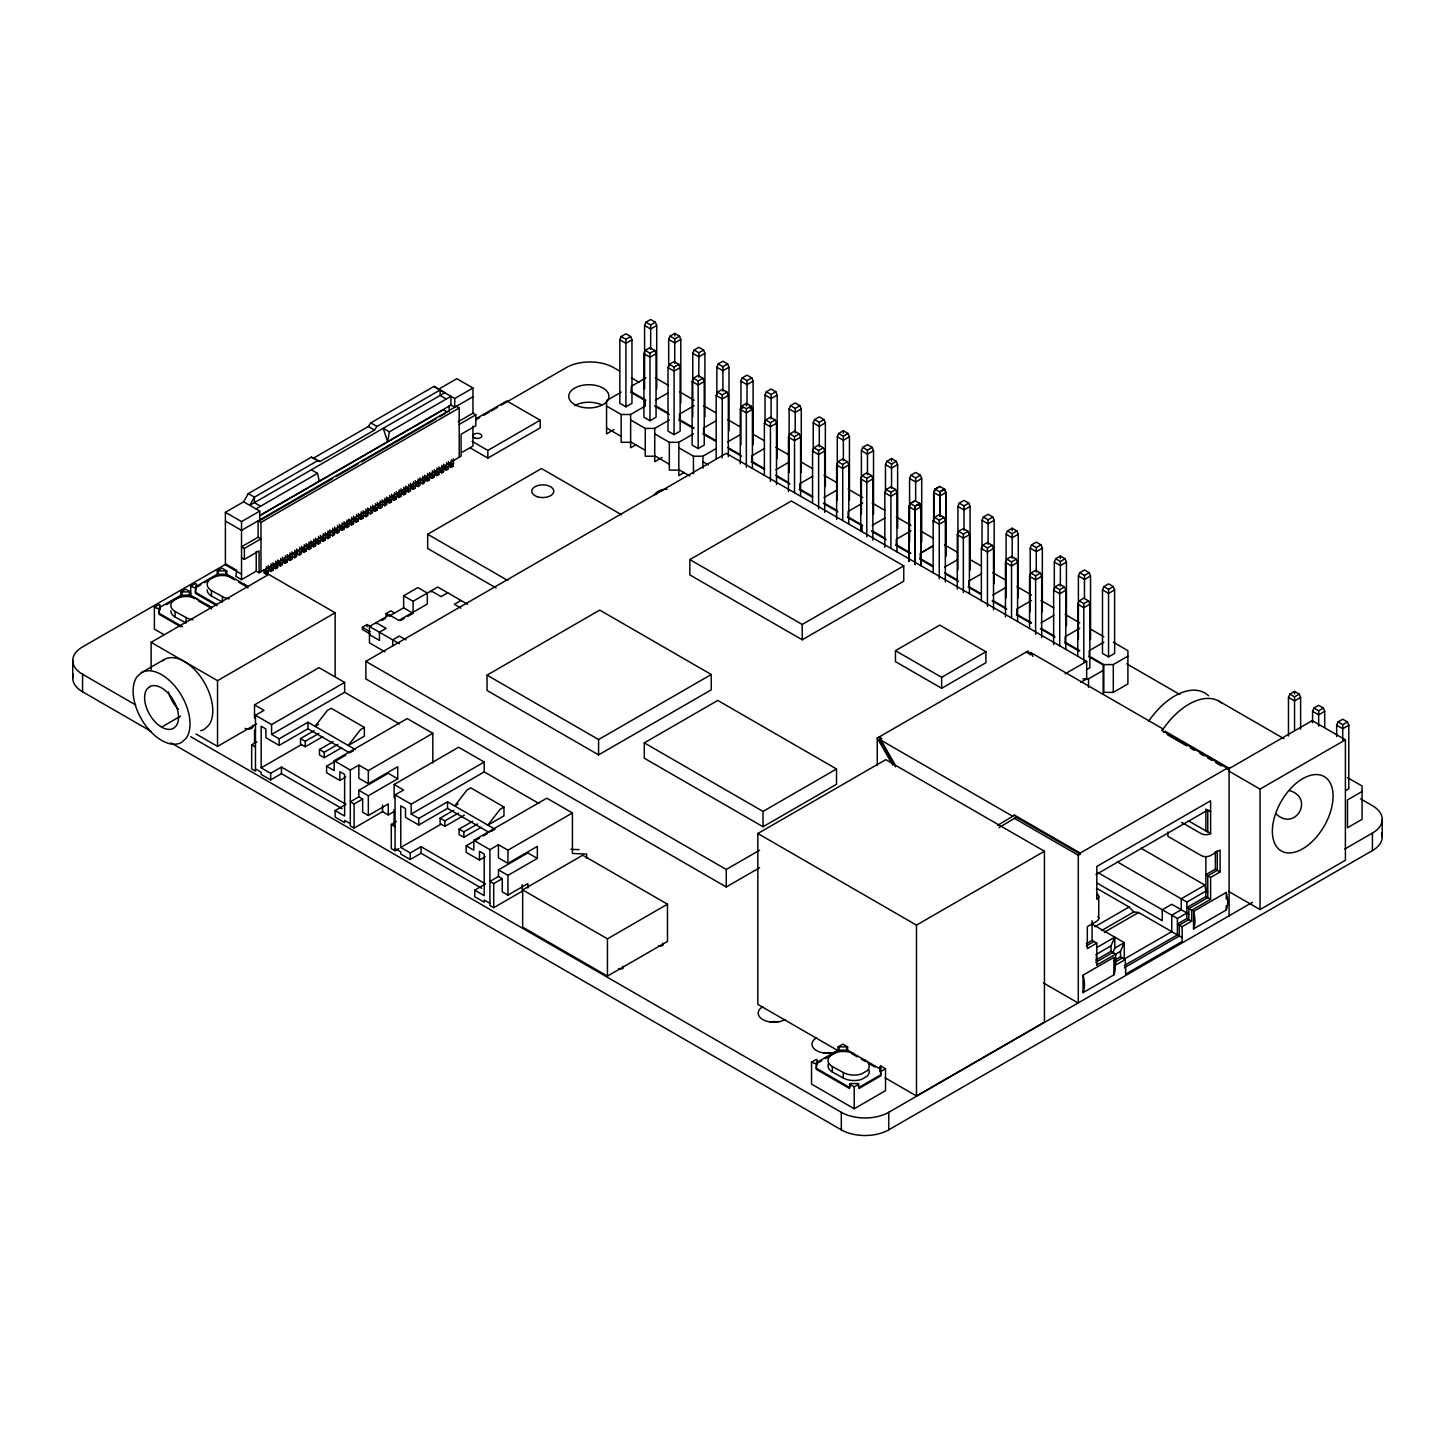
<?xml version="1.0" encoding="UTF-8"?>
<svg xmlns="http://www.w3.org/2000/svg" width="1455" height="1455" viewBox="0 0 1455 1455"><rect width="100%" height="100%" fill="white"/><g stroke="black" fill="none" stroke-linecap="round" stroke-linejoin="round"><path stroke-width="1.5" d="M268.175 565.486A4.092 2.364 60 0 1 268.538 566.941L268.557 570.287L266.665 571.379L263.81 569.742L264.283 573.088L266.192 574.179L266.647 568.032A4.092 2.364 60 0 0 266.283 566.577M266.192 574.179L268.084 573.088L268.557 570.287M272.922 562.758A4.092 2.364 60 0 1 273.285 564.194L273.304 567.541L271.412 568.65L268.557 566.995L269.029 570.342L270.921 571.433L271.376 565.286A4.092 2.364 60 0 0 271.012 563.849M270.921 571.433L272.831 570.342L273.304 567.541M277.65 560.011A4.092 2.364 60 0 1 278.014 561.448L278.05 564.813L276.141 565.904L273.304 564.267L273.776 567.614L275.668 568.705L276.123 562.558A4.092 2.364 60 0 0 275.759 561.103M275.668 568.705L277.559 567.614L278.05 564.813M282.397 557.283A4.092 2.364 60 0 1 282.761 558.72L282.779 562.067L280.888 563.176L278.05 561.521L278.523 564.867L280.415 565.959L280.87 559.811A4.092 2.364 60 0 0 280.506 558.374M282.779 562.067L282.306 564.867L280.415 565.959M287.144 554.537A4.092 2.364 60 0 1 287.508 555.974L287.526 559.338L285.635 560.43L282.779 558.793L283.252 562.121L285.162 563.231L285.616 557.083A4.092 2.364 60 0 0 285.253 555.628M285.162 563.231L287.053 562.121L287.526 559.338M291.891 551.809A4.092 2.364 60 0 1 292.255 553.246L292.273 556.592L290.363 557.702L287.526 556.046L287.999 559.393L289.891 560.484L290.345 554.337A4.092 2.364 60 0 0 289.981 552.9M289.891 560.484L291.8 559.393L292.273 556.592M296.62 549.062A4.092 2.364 60 0 1 296.984 550.499L297.02 553.864L295.11 554.955L292.273 553.318L292.746 556.647L294.637 557.756L295.092 551.609A4.092 2.364 60 0 0 294.728 550.154M297.02 553.864L296.529 556.647L294.637 557.756M301.367 546.316A4.092 2.364 60 0 1 301.731 547.771L301.749 551.118L299.857 552.209L297.02 550.572L297.493 553.918L299.384 555.01L299.839 548.862A4.092 2.364 60 0 0 299.475 547.426M301.749 551.118L301.276 553.918L299.384 555.01M306.114 543.588A4.092 2.364 60 0 1 306.478 545.025L306.496 548.389L304.604 549.481L301.749 547.844L302.222 551.172L304.131 552.282L304.568 546.116A4.092 2.364 60 0 0 304.222 544.679M304.131 552.282L306.023 551.172L306.496 548.389M310.861 540.842A4.092 2.364 60 0 1 311.225 542.297L311.243 545.643L309.333 546.734L306.496 545.098L306.969 548.444L308.86 549.535L309.315 543.388A4.092 2.364 60 0 0 308.951 541.951M308.86 549.535L310.77 548.444L311.243 545.643M315.59 538.114A4.092 2.364 60 0 1 315.953 539.55L315.971 542.915L314.08 544.006L311.243 542.369L311.716 545.698L313.607 546.789L314.062 540.642A4.092 2.364 60 0 0 313.698 539.205M313.607 546.789L315.499 545.698L315.971 542.915M320.336 535.367A4.092 2.364 60 0 1 320.7 536.822L320.718 540.169L318.827 541.26L315.971 539.623L316.463 542.97L318.354 544.061L318.809 537.913A4.092 2.364 60 0 0 318.445 536.477M320.718 540.169L320.246 542.97L318.354 544.061M325.083 532.639A4.092 2.364 60 0 1 325.447 534.076L325.465 537.441L323.574 538.532L320.718 536.895L321.191 540.223L323.101 541.315L323.537 535.167A4.092 2.364 60 0 0 323.174 533.73M323.101 541.315L324.992 540.223L325.465 537.441M329.83 529.893A4.092 2.364 60 0 1 330.176 531.348L330.212 534.694L328.303 535.786L325.465 534.149L325.938 537.495L327.83 538.586L328.284 532.439A4.092 2.364 60 0 0 327.921 530.984M327.83 538.586L329.739 537.495L330.212 534.694M334.559 527.165A4.092 2.364 60 0 1 334.923 528.601L334.941 531.966L333.05 533.057L330.212 531.402L330.685 534.749L332.577 535.84L333.031 529.693A4.092 2.364 60 0 0 332.668 528.256M334.941 531.966L334.468 534.749L332.577 535.84M339.306 524.418A4.092 2.364 60 0 1 339.67 525.873L339.688 529.22L337.796 530.311L334.941 528.674L335.414 532.021L337.324 533.112L337.778 526.965A4.092 2.364 60 0 0 337.415 525.51M339.688 529.22L339.215 532.021L337.324 533.112M344.053 521.69A4.092 2.364 60 0 1 344.417 523.127L344.435 526.474L342.543 527.583L339.688 525.928L340.161 529.274L342.052 530.366L342.507 524.218A4.092 2.364 60 0 0 342.143 522.782M342.052 530.366L343.962 529.274L344.435 526.474M348.782 518.944A4.092 2.364 60 0 1 349.145 520.381L349.182 523.745L347.272 524.837L344.435 523.2L344.908 526.528L346.799 527.638L347.254 521.49A4.092 2.364 60 0 0 346.89 520.035M346.799 527.638L348.709 526.528L349.182 523.745M353.529 516.216A4.092 2.364 60 0 1 353.892 517.653L353.911 520.999L352.019 522.109L349.182 520.454L349.655 523.8L351.546 524.891L352.001 518.744A4.092 2.364 60 0 0 351.637 517.307M351.546 524.891L353.438 523.8L353.911 520.999M358.276 513.47A4.092 2.364 60 0 1 358.639 514.906L358.657 518.271L356.766 519.362L353.911 517.725L354.383 521.054L356.293 522.163L356.748 516.016A4.092 2.364 60 0 0 356.384 514.561M356.293 522.163L358.185 521.054L358.657 518.271M363.022 510.741A4.092 2.364 60 0 1 363.386 512.178L363.404 515.525L361.513 516.634L358.657 514.979L359.13 518.326L361.022 519.417L361.477 513.269A4.092 2.364 60 0 0 361.113 511.833M361.022 519.417L362.932 518.326L363.404 515.525M367.751 507.995A4.092 2.364 60 0 1 368.115 509.432L368.151 512.797L366.242 513.888L363.404 512.251L363.877 515.579L365.769 516.689L366.224 510.541A4.092 2.364 60 0 0 365.86 509.086M365.769 516.689L367.66 515.579L368.151 512.797M372.498 505.249A4.092 2.364 60 0 1 372.862 506.704L372.88 510.05L370.989 511.142L368.151 509.505L368.624 512.851L370.516 513.942L370.97 507.795A4.092 2.364 60 0 0 370.607 506.358M372.88 510.05L372.407 512.851L370.516 513.942M377.245 502.521A4.092 2.364 60 0 1 377.609 503.957L377.627 507.322L375.736 508.413L372.88 506.776L373.353 510.105L375.263 511.196L375.717 505.049A4.092 2.364 60 0 0 375.354 503.612M375.263 511.196L377.154 510.105L377.627 507.322M381.992 499.774A4.092 2.364 60 0 1 382.356 501.229L382.374 504.576L380.464 505.667L377.627 504.03L378.1 507.377L379.991 508.468L380.446 502.321A4.092 2.364 60 0 0 380.082 500.884M382.374 504.576L381.901 507.377L379.991 508.468M386.721 497.046A4.092 2.364 60 0 1 387.085 498.483L387.103 501.848L385.211 502.939L382.374 501.302L382.847 504.63L384.738 505.722L385.193 499.574A4.092 2.364 60 0 0 384.829 498.137M387.103 501.848L386.63 504.63L384.738 505.722M391.468 494.3A4.092 2.364 60 0 1 391.832 495.755L391.85 499.101L389.958 500.193L387.103 498.556L387.594 501.902L389.485 502.994L389.94 496.846A4.092 2.364 60 0 0 389.576 495.409M389.485 502.994L391.377 501.902L391.85 499.101M396.215 491.572A4.092 2.364 60 0 1 396.578 493.009L396.597 496.373L394.705 497.464L391.85 495.809L392.323 499.156L394.232 500.247L394.669 494.1A4.092 2.364 60 0 0 394.323 492.663M394.232 500.247L396.124 499.156L396.597 496.373M400.962 488.825A4.092 2.364 60 0 1 401.307 490.28L401.344 493.627L399.434 494.718L396.597 493.081L397.07 496.428L398.961 497.519L399.416 491.372A4.092 2.364 60 0 0 399.052 489.917M398.961 497.519L400.871 496.428L401.344 493.627M405.69 486.097A4.092 2.364 60 0 1 406.054 487.534L406.072 490.899L404.181 491.99L401.344 490.335L401.816 493.682L403.708 494.773L404.163 488.625A4.092 2.364 60 0 0 403.799 487.189M403.708 494.773L405.599 493.682L406.072 490.899M410.437 483.351A4.092 2.364 60 0 1 410.801 484.806L410.819 488.152L408.928 489.244L406.072 487.607L406.545 490.953L408.455 492.045L408.91 485.897A4.092 2.364 60 0 0 408.546 484.442M410.819 488.152L410.346 490.953L408.455 492.045M415.184 480.623A4.092 2.364 60 0 1 415.548 482.06L415.566 485.406L413.675 486.516L410.819 484.861L411.292 488.207L413.202 489.298L413.638 483.151A4.092 2.364 60 0 0 413.275 481.714M413.202 489.298L415.093 488.207L415.566 485.406M419.913 477.877A4.092 2.364 60 0 1 420.277 479.313L420.313 482.678L418.403 483.769L415.566 482.132L416.039 485.461L417.931 486.57L418.385 480.423A4.092 2.364 60 0 0 418.022 478.968M420.313 482.678L419.84 485.461L417.931 486.57M424.66 475.148A4.092 2.364 60 0 1 425.024 476.585L425.042 479.932L423.15 481.041L420.313 479.386L420.786 482.733L422.678 483.824L423.132 477.676A4.092 2.364 60 0 0 422.768 476.24M425.042 479.932L424.569 482.733L422.678 483.824M429.407 472.402A4.092 2.364 60 0 1 429.771 473.839L429.789 477.204L427.897 478.295L425.042 476.658L425.515 479.986L427.424 481.096L427.879 474.948A4.092 2.364 60 0 0 427.515 473.493M427.424 481.096L429.316 479.986L429.789 477.204M434.154 469.674A4.092 2.364 60 0 1 434.518 471.111L434.536 474.457L432.644 475.567L429.789 473.912L430.262 477.258L432.153 478.349L432.608 472.202A4.092 2.364 60 0 0 432.244 470.765M432.153 478.349L434.063 477.258L434.536 474.457M438.883 466.928A4.092 2.364 60 0 1 439.246 468.364L439.283 471.729L437.373 472.82L434.536 471.184L435.009 474.512L436.9 475.621L437.355 469.474A4.092 2.364 60 0 0 436.991 468.019M436.9 475.621L438.792 474.512L439.283 471.729M443.63 464.181A4.092 2.364 60 0 1 443.993 465.636L444.011 468.983L442.12 470.074L439.283 468.437L439.756 471.784L441.647 472.875L442.102 466.728A4.092 2.364 60 0 0 441.738 465.291M441.647 472.875L443.539 471.784L444.011 468.983M448.376 461.453A4.092 2.364 60 0 1 448.74 462.89L448.758 466.255L446.867 467.346L444.011 465.709L444.484 469.037L446.394 470.129L446.849 463.981A4.092 2.364 60 0 0 446.485 462.545M448.758 466.255L448.286 469.037L446.394 470.129M453.123 458.707A4.092 2.364 60 0 1 453.487 460.162L453.505 463.508L451.596 464.6L448.758 462.963L449.231 466.309L451.123 467.401L451.577 461.253A4.092 2.364 60 0 0 451.214 459.816M451.123 467.401L453.032 466.309L453.505 463.508M389.376 431.862L387.594 441.665L383.211 428.297L389.376 431.862L450.941 396.324L450.941 405.09L259.79 515.452M619.83 339.797L621.158 336.523L625.905 333.777L630.633 336.523L631.961 339.797L631.961 403.326L625.905 406.818L619.83 403.326L619.83 339.797L625.905 343.307L631.961 339.797M644.583 389.031L644.583 325.52L645.911 322.228L650.658 319.482L655.387 322.228L656.714 325.52L656.714 389.031M643.928 353.711L645.256 350.419L649.985 347.69L654.732 350.419L656.06 353.711L656.06 417.221L649.985 420.731L643.928 417.221L643.928 353.711L649.985 357.221L656.06 353.711M668.682 366.642L668.682 339.415L670.009 336.141L674.738 333.395L679.485 336.141L680.813 339.415L680.813 402.944M668.009 367.624L669.336 364.332L674.083 361.604L678.83 364.332L680.158 367.624L680.158 431.135L674.083 434.645L668.009 431.135L668.009 367.624L674.083 371.116L680.158 367.624M692.762 416.839L692.762 353.329L694.09 350.037L698.837 347.309L703.583 350.037L704.911 353.329L704.911 416.839M692.107 381.519L693.435 378.245L698.164 375.499L702.911 378.245L704.238 381.519L704.238 445.048L698.164 448.558L692.107 445.048L692.107 381.519L698.164 385.029L704.238 381.519M716.86 394.451L716.86 367.242L718.188 363.95L722.917 361.204L727.664 363.95L728.991 367.242L728.991 430.753M716.187 458.962L716.187 395.433L717.515 392.159L722.262 389.413L727.009 392.159L728.337 395.433L728.337 456.688M740.941 444.666L740.941 381.137L742.268 377.863L747.015 375.117L751.762 377.863L753.09 381.137L753.09 444.666M752.417 468.328L752.417 409.346L751.089 406.054L746.342 403.326L741.614 406.054L740.286 409.346L740.286 463.781M765.039 422.277L765.039 395.051L766.367 391.759L771.095 389.031L775.842 391.759L777.17 395.051L777.17 458.58M764.366 475.421L764.366 423.26L765.694 419.968L770.441 417.221L775.188 419.968L776.515 423.26L776.515 484.497M789.119 472.475L789.119 408.964L790.447 405.672L795.194 402.944L799.941 405.672L801.269 408.964L801.269 472.475M788.465 491.608L788.465 437.155L789.792 433.881L794.521 431.135L799.268 433.881L800.596 437.155L800.596 496.137M813.218 452.36L813.218 422.878L814.545 419.586L819.292 416.839L824.021 419.586L825.349 422.878L825.349 486.388M812.545 503.248L812.545 451.068L813.872 447.776L818.619 445.048L823.366 447.776L824.694 451.068L824.694 512.324M837.298 500.302L837.298 436.773L838.626 433.499L843.373 430.753L848.12 433.499L849.447 436.773L849.447 500.302M836.643 519.417L836.643 464.982L837.971 461.69L842.718 458.962L847.447 461.69L848.774 464.982L848.774 523.964M861.396 514.197L861.396 450.686L862.724 447.394L867.471 444.666L872.2 447.394L873.527 450.686L873.527 514.197M860.723 531.057L860.723 478.877L862.051 475.603L866.798 472.857L871.545 475.603L872.873 478.877L872.873 540.132M885.477 491.808L885.477 464.6L886.804 461.308L891.551 458.561L896.298 461.308L897.626 464.6L897.626 528.11M884.822 547.244L884.822 492.79L886.15 489.498L890.896 486.77L895.625 489.498L896.953 492.79L896.953 551.772M909.575 542.024L909.575 478.495L910.903 475.221L915.65 472.475L920.378 475.221L921.706 478.495L921.706 542.024M908.902 561.139L908.902 506.704L910.23 503.412L914.977 500.684L919.906 503.521L915.177 506.267L910.23 503.412M933.655 521.909L933.655 492.408L934.983 489.116L939.73 486.388L944.659 489.226L945.986 492.518L945.986 556.046M933.182 572.888L933.182 520.726L934.51 517.434L939.257 514.688L944.004 517.434L945.332 520.726L945.332 581.964M957.936 569.942L957.936 506.431L959.263 503.139L964.01 500.411L968.757 503.139L970.085 506.431L970.085 569.942M957.281 589.075L957.281 534.622L958.609 531.348L963.356 528.601L968.084 531.348L969.412 534.622L969.412 593.604M982.034 549.826L982.034 520.344L983.362 517.052L988.109 514.306L992.837 517.052L994.165 520.344L994.165 583.855M981.361 600.715L981.361 548.535L982.689 545.243L987.436 542.515L992.183 545.243L993.51 548.535L993.51 609.79M1006.114 597.769L1006.114 534.24L1007.442 530.966L1012.189 528.22L1016.936 530.966L1018.264 534.24L1018.264 597.769M1005.46 616.884L1005.46 562.448L1006.787 559.157L1011.534 556.428L1016.263 559.157L1017.591 562.448L1017.591 621.431M1030.213 611.664L1030.213 548.153L1031.54 544.861L1036.287 542.133L1041.016 544.861L1042.344 548.153L1042.344 611.664M1029.558 628.524L1029.558 576.344L1030.886 573.07L1035.614 570.324L1040.361 573.07L1041.689 576.344L1041.689 637.599M1054.311 589.275L1054.311 562.067L1055.639 558.775L1060.368 556.028L1065.115 558.775L1066.442 562.067L1066.442 625.577M1053.638 644.711L1053.638 590.257L1054.966 586.983L1059.713 584.237L1064.46 586.983L1065.788 590.257L1065.788 649.239M1078.391 639.491L1078.391 575.962L1079.719 572.688L1084.466 569.942L1089.213 572.688L1090.541 575.962L1090.541 639.491M1077.737 656.351L1077.737 604.171L1079.064 600.879L1083.793 598.15L1088.54 600.879L1089.868 604.171L1089.868 667.681L1086.83 669.446M1102.49 589.875L1103.818 586.583L1108.546 583.855L1113.293 586.583L1114.621 589.875L1114.621 653.404L1108.546 656.896L1102.49 653.404L1102.49 589.875L1108.546 593.385L1114.621 589.875M1288.475 735.994L1288.475 697.436L1289.803 694.144L1294.55 691.416L1299.297 694.144L1300.625 697.436L1300.625 729.191M1312.574 722.68L1312.574 711.331L1313.901 708.058L1318.648 705.311L1323.377 708.058L1324.705 711.331L1324.705 727.227M1336.672 736.594L1336.672 725.245L1338 721.971L1342.729 719.225L1347.476 721.971L1348.803 725.245L1348.803 788.774L1345.766 790.52M1112.529 953.316L1114.785 948.078L1114.785 937.165L1096.579 947.678M1095.851 960.1L1111.02 951.334L1111.02 945.859L1114.785 937.165M1114.821 960.1L1120.514 956.808L1120.514 951.334L1124.278 942.64L1091.505 923.725M241.53 574.179L225.398 564.867L225.398 512.306L243.622 501.793L248.278 493.627L311.425 457.161L320.064 461.49L374.499 430.062L376.954 426.442L440.119 389.976L444.775 392.759L249.787 505.34L254.425 497.174L317.59 460.726L320.064 461.49M313.898 457.925L368.333 426.497L370.807 422.878L433.954 386.412L454.742 398.506L454.742 407.273L450.941 405.09M141.462 672.646L136.934 676.848A40.231 23.225 60 0 0 144.245 723.572A40.231 23.225 60 0 0 181.693 742.341L186.222 738.158A40.231 23.225 60 0 0 178.892 691.434A40.231 23.225 60 0 0 141.462 672.646L164.215 659.515A40.231 23.225 60 0 1 201.663 678.303A40.231 23.225 60 0 1 208.974 725.008L204.464 729.21A40.231 23.225 60 0 1 200.644 730.701M162.887 660.752L164.215 659.515M997.566 825.385L1014.572 815.164L1080.21 853.048L1227.202 768.185L1227.202 769.277L1229.111 768.185L1229.111 916.032M998.93 827.677L1016.299 817.255L1080.21 854.14L1080.21 853.048M255.953 508.904L317.499 473.366L319.3 481.096M225.398 512.306L241.53 521.599L259.736 511.087L259.736 519.853M454.742 398.506L472.948 387.994L472.948 413.184L458.252 421.677M260.063 515.616L443.357 409.801L447.522 412.202M472.948 396.76L241.53 530.366L225.398 521.054M260.336 520.29L332.486 478.622M336.378 476.367L357.821 464M361.731 461.744L435.827 418.967M439.719 416.712L445.576 413.329M258.117 537.222L260.972 538.859L244.367 548.444L241.53 546.789L258.117 537.222L258.117 520.781L260.972 522.436L459.198 407.982L459.198 457.27M459.198 424.424L475.785 414.839L475.785 425.788L461.09 434.263L461.09 456.179L259.081 572.815L256.226 571.16L241.53 579.654L235.837 576.362L236.783 570.342L227.307 564.867M475.785 418.84L506.813 400.925L540.187 420.204L540.187 427.861L487.843 458.089L470.165 447.885M226.107 564.013L82.571 646.893A33.538 19.352 0 0 0 82.571 674.265L82.571 691.78L151.375 731.501M475.821 419.84L479.75 417.585M483.678 415.312L489.589 411.892M491.226 411.056L497.446 407.364M501.375 405.09L566.268 367.624A33.538 19.352 0 0 1 613.683 367.624L619.594 371.025M164.088 634.726L154.394 629.124L154.394 607.226L159.122 604.498L160.068 605.044L159.122 613.246L182.566 626.778M166.397 604.68L180.947 596.277L180.947 591.894L185.676 589.166L190.423 591.894L190.423 596.277L194.333 598.532M190.714 595.022L190.714 586.256L195.461 583.51L196.407 584.073L195.461 592.276L216.941 604.68M217.268 575.307L217.268 570.924L222.015 568.178L226.744 570.924L226.744 575.307L234.564 579.817M241.53 557.756L244.367 559.393L259.081 550.899L259.081 572.815M621.158 336.523L625.905 339.251L630.633 336.523M645.911 322.228L650.658 324.956L655.387 322.228M197.28 586.856L200.899 584.746M204.537 582.655L208.174 580.545M211.812 578.453L215.449 576.362M154.394 607.226L160.068 609.427M180.947 591.894L190.423 591.894M190.714 586.256L196.407 588.438M217.268 570.924L226.744 570.924M656.714 325.52L650.658 329.012L644.583 325.52M160.068 608.317L159.122 607.772L180.947 595.186L190.423 595.186L211.903 607.59M196.407 587.347L195.461 586.802L217.268 574.216L226.744 574.216L248.223 586.62M462.508 452.069L472.948 446.048L472.948 426.188M264.283 573.088L266.192 571.979L268.084 573.088M269.029 570.342L270.921 569.251L272.831 570.342M273.776 567.614L275.668 566.504L277.559 567.614M278.523 564.867L280.415 563.776M283.252 562.121L285.162 561.03L287.053 562.121M302.222 551.172L304.131 550.081L306.023 551.172M306.969 548.444L308.86 547.353L310.77 548.444M311.716 545.698L313.607 544.606L315.499 545.698M316.463 542.97L318.354 541.86M321.191 540.223L323.101 539.132L324.992 540.223M335.414 532.021L337.324 530.911M340.161 529.274L342.052 528.183L343.962 529.274M344.908 526.528L346.799 525.437L348.709 526.528M349.655 523.8L351.546 522.709L353.438 523.8M354.383 521.054L356.293 519.962L358.185 521.054M359.13 518.326L361.022 517.234L362.932 518.326M373.353 510.105L375.263 509.014L377.154 510.105M387.594 501.902L389.485 500.793L391.377 501.902M392.323 499.156L394.232 498.065L396.124 499.156M401.816 493.682L403.708 492.59L405.599 493.682M406.545 490.953L408.455 489.844M411.292 488.207L413.202 487.116L415.093 488.207M425.515 479.986L427.424 478.895L429.316 479.986M430.262 477.258L432.153 476.167L434.063 477.258M435.009 474.512L436.9 473.421L438.792 474.512M439.756 471.784L441.647 470.693L443.539 471.784M444.484 469.037L446.394 467.946M449.231 466.309L451.123 465.218L453.032 466.309M645.256 350.419L649.985 353.165L654.732 350.419M670.009 336.141L674.738 338.87L679.485 336.141M151.138 669.536L151.138 642.346L268.738 574.434L335.141 612.773L335.141 676.211M472.129 441.356L487.843 450.413L540.187 420.204M680.813 339.415L674.738 342.925L668.682 339.415M621.158 392.159L606.553 400.58L606.553 433.881L613.955 429.589M645.911 377.863L631.306 386.284L631.306 391.759L645.911 400.198M669.336 364.332L674.083 367.078L678.83 364.332M694.09 350.037L698.837 352.783L703.583 350.037M704.911 353.329L698.837 356.839L692.762 353.329M606.553 406.054L621.158 414.493L630.633 414.493L645.256 406.054L645.256 400.58L630.633 392.159M655.387 400.198L668.172 392.814M496.082 587.966L427.679 548.48L427.679 534.258L541.496 468.546L621.612 514.797M693.435 378.245L698.164 380.974L702.911 378.245M718.188 363.95L722.917 366.696L727.664 363.95M728.991 367.242L722.917 370.734L716.86 367.242M151.138 642.346L217.541 680.667L335.141 612.773M630.633 419.968L645.256 428.407L654.732 428.407L669.336 419.968M694.09 405.672L679.485 414.111L679.485 419.586L694.09 428.025M636.199 444.575L630.633 447.776L630.633 414.493M717.515 392.159L722.262 394.887L727.009 392.159M742.268 377.863L747.015 380.592L751.762 377.863M728.337 395.433L722.262 398.943L716.187 395.433M753.09 381.137L747.015 384.647L740.941 381.137M161.578 727.1L180.547 716.151M389.394 614.956L389.394 616.065L403.617 607.844L403.617 595.804L417.84 587.584L427.315 593.058L427.315 604.007L398.87 620.43L389.394 614.956L369.461 626.468L369.461 642.892L385.084 651.913M654.732 433.881L669.336 442.302L678.83 442.302L693.435 433.881M716.351 420.641L703.583 428.025L703.583 433.499L716.351 440.865M370.352 634.034A3.51 2.019 60 0 1 369.861 633.816L362.35 629.469L362.35 627.287L367.097 624.541L370.843 626.705M386.066 615.792L386.066 613.592L390.813 610.864L394.541 613.01M743.323 407.6L740.286 409.346L746.342 412.856L752.417 409.346L749.38 407.6M403.617 595.804L413.093 601.279L437.755 587.038L467.637 604.28M662.152 457.416L654.732 461.69L654.732 428.407M741.614 406.054L746.342 408.8L751.089 406.054M766.367 391.759L771.095 394.505L775.842 391.759M381.792 620.43L385.593 618.248M777.17 395.051L771.095 398.561L765.039 395.051M447.722 592.785L441.083 596.623L431.117 590.875L431.117 591.967M254.516 718.024L254.516 704.875L319.009 667.645L344.617 682.431L344.617 692.271L271.594 734.448L271.594 724.59L344.617 682.431M400.652 620.503L404.199 618.448M407.764 616.393L413.093 613.319L413.093 601.279M678.83 447.776L693.435 456.215L702.911 456.215L715.696 448.831M727.664 441.92L740.45 434.554M256.789 741.886L251.679 744.851L251.679 768.931L255.462 771.132L255.462 715.278L264.01 710.349L254.516 704.875M460.999 600.46L454.36 604.28L460.999 608.117M684.377 472.384L678.83 475.603L678.83 442.302M765.694 419.968L770.441 422.696L775.188 419.968M790.447 405.672L795.194 408.419L799.941 405.672M776.515 423.26L770.441 426.752L764.366 423.26M801.269 408.964L795.194 412.456L789.119 408.964M196.061 733.975L217.541 746.379L256.426 723.935M759.565 867.762L726.263 886.986L365.86 678.921L365.86 661.388L726.263 453.323L1086.667 661.388L1086.667 678.921L1080.792 682.304M764.53 448.449L751.762 455.833L751.762 461.308L764.53 468.692M789.792 433.881L794.521 436.609L799.268 433.881M814.545 419.586L819.292 422.314L824.021 419.586M800.596 437.155L794.521 440.665L788.465 437.155M825.349 422.878L819.292 426.37L813.218 422.878M271.594 734.448L279.178 738.831L307.933 722.226L355.366 749.598M350.309 823.694L344.617 820.42L344.617 822.602L335.141 817.128L335.141 810.562L345.944 804.306L281.452 767.076L270.648 773.314L261.154 767.84L261.154 726.227L265.901 728.973L265.901 737.721L279.178 745.396L307.933 728.791L349.673 752.89L353.438 750.707M318.572 724.299L315.044 726.336L327.375 710.44L331.176 708.258L364.368 727.427L364.368 736.175L348.236 745.487L360.567 729.61L364.368 727.427M322.755 736.667L305.259 746.761L300.512 744.032L300.512 738.558L314.135 730.683M300.512 738.558L305.259 741.286L318.863 733.429M775.842 469.747L788.628 462.363M261.154 767.84L301.567 744.524M813.872 447.776L818.619 450.523L823.366 447.776M838.626 433.499L843.373 436.227L848.12 433.499M824.694 451.068L818.619 454.578L812.545 451.068M849.447 436.773L843.373 440.283L837.298 436.773M341.725 747.615L324.229 757.709L319.482 754.981L319.482 749.507L333.104 741.65M255.462 768.931L261.154 772.223L261.154 774.424L270.648 779.898L281.452 773.642L342.034 808.634M319.482 749.507L324.229 752.235L337.833 744.378M812.708 476.276L799.941 483.642L799.941 489.116L812.708 496.501M837.971 461.69L842.718 464.436L847.447 461.69M862.724 447.394L867.471 450.141L872.2 447.394M345.653 777.097L339.87 780.444L326.593 772.769L326.593 766.203L334.195 770.586L334.195 760.729L407.218 718.57L432.826 733.338L432.826 762.911M326.593 766.203L345.781 755.127M848.774 464.982L842.718 468.474L836.643 464.982M873.527 450.686L867.471 454.196L861.396 450.686M487.043 675.156L599.733 610.1L711.259 674.502L711.259 689.834L598.587 754.872L487.043 690.488L487.043 675.156L598.587 739.54L711.259 674.502M689.852 559.593L791.356 500.993L903.737 565.868L903.737 581.2L802.232 639.8L689.852 574.925L689.852 559.593L802.232 624.468L903.737 565.868M334.195 760.729L350.309 770.041L358.839 765.112L368.333 770.586L432.826 733.338M824.021 497.555L836.807 490.171M862.051 475.603L866.798 478.331L871.545 475.603M886.804 461.308L891.551 464.054L896.298 461.308M872.873 478.877L866.798 482.387L860.723 478.877M897.626 464.6L891.551 468.092L885.477 464.6M358.839 765.112L358.839 778.243L368.333 783.718L397.724 766.749L397.724 778.789L368.333 795.776L358.839 790.301L358.839 796.867L350.309 801.796L354.111 803.978L362.641 799.05L362.641 812.199L368.333 815.491L388.249 803.978L388.249 814.927L382.556 811.654L354.111 828.077L350.309 825.894L350.309 770.041M358.839 790.301L388.249 773.314L397.724 778.789M862.724 503.03L848.12 511.469L848.12 516.943L862.724 525.382M886.15 489.498L890.896 492.245L895.625 489.498M910.903 475.221L915.65 477.949L920.378 475.221M896.953 492.79L890.896 496.3L884.822 492.79M921.706 478.495L915.65 482.005L909.575 478.495M394.123 797.631L394.123 784.481L458.616 747.252L484.224 762.038L484.224 771.896L411.201 814.054L411.201 804.197L484.224 762.038M396.397 821.511L391.286 824.458L391.286 848.556L395.069 850.739L395.069 794.885L403.617 789.974L394.123 784.481M872.2 525.382L884.986 517.998M915.177 500.793L910.43 503.521L909.102 506.813L909.102 561.248M939.93 486.497L935.183 489.226L933.855 492.518L933.855 522.018M934.983 489.116L939.93 491.972L944.477 489.116L945.805 492.408L945.805 555.937M939.73 516.325L939.73 491.863L944.659 489.226M914.977 510.214L921.233 506.813L919.724 503.412L914.977 506.158L914.977 564.649L915.177 506.267M939.73 495.919L945.986 492.518M388.249 814.927L394.123 811.544M910.903 530.857L896.298 539.278L896.298 544.752L910.903 553.191M411.201 814.054L418.785 818.438L447.54 801.832L494.973 829.223L491.135 831.423M934.51 517.434L939.257 520.163L944.004 517.434M959.263 503.139L964.01 505.885L968.757 503.139M945.332 520.726L939.257 524.218L933.182 520.726M970.085 506.431L964.01 509.923L957.936 506.431M489.917 903.319L484.224 900.027L484.224 902.209L474.748 896.735L474.748 890.169L485.552 883.931L421.059 846.701L410.255 852.939L400.762 847.465L400.762 805.852L405.509 808.58L405.509 817.346L418.785 825.003L447.54 808.416L489.28 832.496M458.18 803.906L454.651 805.943L466.982 790.065L470.783 787.883L503.976 807.034L503.976 815.8L487.843 825.112L500.174 809.235L503.976 807.034M464.309 815.146L444.866 826.385L440.119 823.639L440.119 818.165L453.742 810.308M440.119 818.165L444.866 820.911L458.471 813.054M395.069 850.739L398.87 848.556M400.762 847.465L441.174 824.13M958.609 531.348L963.356 534.076L968.084 531.348M983.362 517.052L988.109 519.781L992.837 517.052M481.332 827.222L463.836 837.334L459.089 834.588L459.089 829.114L472.711 821.257M969.412 534.622L963.356 538.132L957.281 534.622M994.165 520.344L988.109 523.836L982.034 520.344M395.069 848.556L400.762 851.848L400.762 854.03L410.255 859.505L421.059 853.267L481.641 888.241M459.089 829.114L463.836 831.86L477.44 824.003M944.477 567.104L957.445 559.829M485.261 856.722L479.495 860.051L466.2 852.394L466.2 845.81L473.803 850.193L473.803 840.335L546.825 798.177L572.433 812.963L572.433 853.485L586.656 854.03L586.656 858.414M466.2 845.81L479.623 838.062M483.46 835.861L487.298 833.642M644.274 742.868L717.788 700.437L836.516 768.986L836.516 784.318L763.02 826.749L644.274 758.201L644.274 742.868L763.02 811.417L836.516 768.986M982.689 545.243L987.436 547.989L992.183 545.243M1007.442 530.966L1012.189 533.694L1016.936 530.966M993.51 548.535L987.436 552.045L981.361 548.535M1018.264 534.24L1012.189 537.75L1006.114 534.24M473.803 840.335L489.917 849.647L498.447 844.718L507.94 850.193L572.433 812.963M981.543 573.743L968.757 581.109L968.757 586.583L981.543 593.967M1006.787 559.157L1011.534 561.903L1016.263 559.157M1031.54 544.861L1036.287 547.607L1041.016 544.861M1017.591 562.448L1011.534 565.94L1005.46 562.448M1042.344 548.153L1036.287 551.663L1030.213 548.153M498.447 844.718L498.447 857.868L507.94 863.342L537.35 846.374L537.35 858.414L507.94 875.383L498.447 869.908L498.447 876.474L489.917 881.403L493.718 883.603L502.248 878.675L502.248 891.806L507.94 895.098L527.856 883.603L527.856 887.987M498.447 869.908L527.856 852.939L537.35 858.414M895.462 650.676L939.748 625.104L985.926 651.767L985.926 662.716L941.64 688.288L895.462 661.625L895.462 650.676L941.64 677.339L985.926 651.767M992.837 595.022L1005.623 587.638M1030.886 573.07L1035.614 575.798L1040.361 573.07M1055.639 558.775L1060.368 561.521L1065.115 558.775M1041.689 576.344L1035.614 579.854L1029.558 576.344M1066.442 562.067L1060.368 565.558L1054.311 562.067M522.654 889.896L582.691 855.231L667.481 904.192L667.481 941.421L607.444 976.087L522.654 927.126L522.654 889.896L607.444 938.839L667.481 904.192M489.917 849.647L489.917 905.501L493.718 907.702L522.163 891.26L522.163 884.695M1031.54 600.497L1016.936 608.936L1016.936 614.41L1031.54 622.849M1054.966 586.983L1059.713 589.712L1064.46 586.983M1079.719 572.688L1084.466 575.416L1089.213 572.688M1065.788 590.257L1059.713 593.767L1053.638 590.257M1090.541 575.962L1084.466 579.472L1078.391 575.962M1041.016 622.849L1053.802 615.465M1079.064 600.879L1083.793 603.625L1088.54 600.879M1103.818 586.583L1108.546 589.33L1113.293 586.583M1089.868 604.171L1083.793 607.681L1077.737 604.171M877.238 765.148L877.238 738.067L1028.048 651.003L1030.249 654.859M895.553 766.858L879.911 739.595L881.803 738.503L879.147 736.957L894.643 763.984M1227.202 768.185L1161.581 730.283L1163.473 729.191L1030.704 652.531L1028.812 653.641L1026.139 652.095M1079.719 628.324L1065.115 636.744L1065.115 642.219L1079.719 650.658M838.135 1050.728L757.837 1004.368L757.837 833.515L885.768 759.656L1044.435 851.248L1044.435 1022.101L916.486 1095.961L885.149 1077.864M1103.818 642.219L1089.213 650.658L1089.213 656.132L1103.818 664.571L1113.293 664.571L1127.898 656.132M365.86 661.388L726.263 869.472L759.565 850.247M1065.115 673.829L1086.667 661.388M1082.847 678.848L1088.54 678.848L1103.145 670.428M1103.818 664.571L1103.818 692.38L1113.293 692.38L1127.898 683.959L1127.898 650.658L1113.293 642.219M1014.572 815.164L1012.68 816.255L879.911 739.595M1016.299 817.255L1014.408 818.347L1078.301 855.249L1080.21 854.14M1163.309 732.374L1165.2 731.283L1229.111 768.185M1289.803 694.144L1294.55 696.89L1299.297 694.144M1300.625 697.436L1294.55 700.928L1288.475 697.436M757.837 833.515L916.486 925.125L1044.435 851.248M1313.901 708.058L1318.648 710.786L1323.377 708.058M1324.705 711.331L1318.648 714.842L1312.574 711.331M1228.784 768.804L1312.21 720.643L1345.402 739.813L1345.402 860.269L1260.048 909.557L1228.638 891.424M1338 721.971L1342.729 724.699L1347.476 721.971M1348.803 725.245L1342.729 728.755L1336.672 725.245M1095.924 874.637L1207.759 810.071L1210.615 811.708M1228.802 771.059L1260.048 789.083L1345.402 739.813M811.544 1062.205L816.291 1059.458L817.237 1060.004L816.291 1068.225L849.484 1087.394L850.429 1083.557L858.032 1083.557L858.977 1088.486L880.784 1075.9L880.784 1071.517L885.531 1068.77L885.531 1090.668L854.231 1108.746L811.544 1084.102L811.544 1062.205L817.237 1064.387M825.385 1058.603L838.098 1051.256L838.098 1046.873L842.845 1044.126L847.592 1046.873L847.592 1051.256M816.291 1062.75L838.098 1050.164L847.592 1050.164L880.784 1069.316L880.784 1066.042L879.839 1066.588L880.784 1074.79L858.977 1087.394L858.032 1083.557M818.11 1062.787L821.748 1060.695M838.098 1046.873L847.592 1046.873M1094.888 926.744L1129.08 907.011L1133.827 911.939L1138.574 912.485L1182.151 937.657M1101.526 930.582L1133.827 911.939M1104.381 932.218L1138.574 912.485M1086.376 943.677L1092.068 940.385L1096.797 943.131L1096.797 965.029L1120.514 951.334M1220.09 871.945L1215.361 869.199L1205.868 874.673L1210.615 877.42L1220.09 871.945L1220.09 850.047L1210.615 855.522A6.711 3.874 0 0 1 1201.121 855.522L1167.928 836.352L1167.928 831.969M1086.376 945.859L1093.96 941.476M816.291 1064.933L816.291 1069.316L849.484 1088.486L850.429 1083.557M1096.797 943.131L1087.322 948.605L1087.322 926.708L1096.797 921.215A6.711 3.874 0 0 0 1097.87 916.559M879.839 1069.861L880.784 1069.316M1362.08 791.502L1347.476 799.941L1347.476 827.75L1362.08 819.329L1362.08 786.027L1347.476 777.588M849.484 1084.102L854.231 1086.849L858.977 1084.102M1207.759 892.206L1205.868 891.115L1204.922 885.131L1181.242 898.79L1181.242 909.739L1171.766 915.213L1171.766 931.655L1124.278 959.063L1124.278 942.64L1114.785 948.078M1095.851 954.625L1111.02 945.859M1117.222 861.833L1186.898 902.064L1205.868 891.115M1210.615 899.317L1205.868 896.589L1186.898 907.538L1191.645 910.266L1210.615 899.317L1210.615 877.42M1095.851 962.301L1112.929 952.443M1097.707 872.473L1177.422 918.487L1186.898 913.013M1083.047 975.159L1113.875 957.372L1113.875 974.886L1083.047 992.674L1083.047 975.159A29.627 17.096 60 0 1 1083.047 992.674M1226.256 892.479A29.627 17.096 60 0 1 1226.256 909.993L1193.537 928.89A29.627 17.096 60 0 0 1193.537 911.376L1226.256 892.479L1226.256 899.045M1191.645 921.233L1186.898 918.487L1177.422 923.961L1182.151 926.708L1191.645 921.233L1191.645 910.266M1114.821 962.301L1122.405 957.917M1125.624 970.285L1125.261 959.554L1115.767 965.029L1115.767 954.08L1111.02 951.334M1124.442 965.502L1177.422 934.91L1177.422 918.487M1124.369 967.739L1179.314 936.001L1179.314 925.053L1188.808 919.578L1188.808 908.629L1207.759 897.68L1207.759 875.783L1217.253 870.308L1217.253 850.593M190.678 736.685L841.317 1112.311A33.538 19.352 0 0 0 888.732 1112.311L1252.482 902.3M1344.893 848.956L1372.429 833.06A33.538 19.352 0 0 0 1372.429 805.688L1360.643 798.868M171.017 742.85L841.317 1129.844A33.538 19.352 0 0 0 888.732 1129.844L1372.429 850.575A33.538 19.352 0 0 0 1381.613 833.115M630.633 442.302L621.158 442.302L621.158 414.493M654.732 456.215L645.256 456.215L645.256 428.407M678.83 470.129L669.336 470.129L669.336 442.302M570.942 849.338L579.072 849.647M370.007 631.688L362.35 627.287M233.273 577.981A15.423 8.912 0 0 0 211.703 578.108A15.423 8.912 0 0 0 211.466 590.566L222.415 596.568A15.223 8.785 0 0 0 229.235 598.842M207.174 589.784A15.423 8.912 0 0 0 211.466 596.041L222.415 602.043L222.415 596.568M196.952 598.951A15.423 8.912 0 0 0 175.364 599.078A15.423 8.912 0 0 0 175.127 611.537L186.095 617.538A15.223 8.785 0 0 0 192.915 619.812M170.853 610.754A15.423 8.912 0 0 0 175.127 617.011L186.095 623.013L186.095 617.538M854.103 1053.929A15.423 8.912 0 0 0 832.533 1054.057A15.423 8.912 0 0 0 832.296 1066.515L843.263 1072.499A15.223 8.785 0 0 0 861.633 1073.899L867.198 1070.68A15.223 8.785 0 0 0 864.779 1060.077M828.568 1063.46A15.423 8.912 0 0 0 832.296 1071.989L843.263 1077.991A15.223 8.785 0 0 0 861.633 1079.374L867.198 1076.154A15.223 8.785 0 0 0 868.726 1069.498M933.655 492.408L939.93 496.028M918.196 505.067L921.233 506.813L921.233 565.795M908.902 506.704L915.177 510.323M1219.09 701.219L1283.965 738.685M655.387 377.863L668.172 385.229M679.485 391.759L694.09 400.198M703.583 405.672L716.351 413.056M727.664 419.586L740.45 426.97M753.581 434.554L764.53 440.865M775.842 447.394L788.628 454.778M801.76 462.363L812.708 468.692M824.021 475.221L836.807 482.587M848.12 489.116L862.724 497.555M872.2 503.03L884.986 510.414M896.298 516.943L910.903 525.382M920.378 530.857L933.164 538.223M944.477 544.752L957.445 552.245M970.576 559.829L981.543 566.159M992.837 572.688L1005.623 580.054M1016.936 586.583L1031.54 595.022M1041.016 600.497L1053.802 607.881M1065.115 614.41L1079.719 622.849M1091.032 629.378L1103.818 636.744M631.379 377.845L639.236 382.374M1126.716 663.826L1179.787 694.471M655.387 405.672L668.172 413.056M727.664 447.394L740.45 454.778M775.842 475.221L788.628 482.587M824.021 503.03L836.807 510.414M872.2 530.857L884.986 538.223M933.346 566.159L920.378 558.665L920.378 553.191L933.164 545.807L920.579 553.3L920.579 558.775M944.659 572.688L957.445 580.054M992.837 600.497L1005.623 607.881M1041.016 628.324L1053.802 635.689M654.732 406.054L669.336 414.493M678.83 419.968L693.435 428.407M702.911 433.881L715.696 441.247M728.828 448.831L741.614 456.215M751.089 461.69L763.875 469.074M777.006 476.658L789.792 484.024M799.268 489.517L812.054 496.882M823.366 503.412L837.971 511.851M847.447 517.325L862.051 525.764L862.051 531.239M871.545 531.239L886.15 539.66M895.625 545.134L910.23 553.573M919.724 559.047L932.691 566.541M945.823 574.125L958.609 581.491M968.084 586.983L980.87 594.349M992.183 600.879L1006.787 609.318M1016.263 614.792L1030.886 623.231M1040.361 628.706L1054.966 637.126M1064.46 642.601L1079.064 651.04M1088.54 656.514L1103.145 664.953L1103.145 693.962M1289.33 790.501C1315.065 797.867 1295.15 832.351 1275.908 813.745M702.911 461.69L708.385 464.854M1167.183 734.611L1186.553 745.797M1190.408 748.034L1194.282 750.271M1200.102 753.617L1203.976 755.854M1207.85 758.091L1211.724 760.328M1215.598 762.566L1221.4 765.912M606.553 427.97L621.158 436.391M630.633 441.865L645.256 450.304M654.732 455.779L669.336 464.218M678.83 469.692L689.779 476.003M472.948 387.994L456.815 378.7L438.61 389.213L433.954 386.412M1188.299 820.729L1210.615 833.606L1210.615 800.759L1096.797 866.471L1096.797 899.317A6.711 3.874 0 0 0 1096.797 893.843M472.948 413.184L475.785 414.839M1181.605 822.348L1201.121 833.606A6.711 3.874 0 0 0 1210.615 833.606M446.285 399.016L440.119 395.451L440.119 389.976M456.343 406.345L459.198 407.982M1140.902 848.174L1204.922 885.131M370.807 422.878L376.954 426.442M368.333 426.497L374.499 430.062M1188.808 914.104L1171.766 904.264L1162.272 909.739L1162.272 920.706L1097.325 883.203M1096.397 888.132L1129.08 907.011M398.961 495.318L400.871 496.428M311.425 457.161L317.59 460.726M427.679 534.258L507.795 580.509M311.334 469.801L317.499 473.366M365.769 514.488L367.66 515.579M1120.514 956.808L1125.261 959.554M327.83 536.386L329.739 537.495M248.278 493.627L254.425 497.174L254.425 502.666L260.591 506.213M243.622 501.793L259.736 511.087M403.617 607.844L413.093 613.319M1043.508 982.998L1078.301 1003.095L1078.301 855.249M386.066 613.592L389.813 615.756M289.891 558.302L291.8 559.393M405.981 639.873L399.343 636.053L392.704 639.873L392.704 646.038M369.461 626.468L399.343 643.71M369.461 634.671L379.428 640.418L379.428 632.216L386.066 628.378L376.118 622.631L376.118 623.722M238.475 582.073L246.277 586.583M216.941 605.771L195.461 593.367L195.461 589.002M198.244 600.788L209.957 607.553M484.224 771.896L539.005 803.524M344.617 692.271L399.398 723.899M180.602 626.741L159.122 614.356L159.122 609.972M880.784 1066.042L885.531 1068.77M851.502 1053.511L857.359 1056.894M861.251 1059.149L865.161 1061.404M869.072 1063.66L874.928 1067.042M879.839 1070.971L880.784 1071.517M395.069 794.885L411.201 804.197M255.462 715.278L271.594 724.59M245.04 728.318L246.932 729.41M498.447 876.474L502.248 878.675M358.839 796.867L362.641 799.05M391.286 824.458L395.069 826.658M251.679 744.851L255.462 747.033M474.748 890.169L484.224 895.643L484.224 854.03L479.495 851.302L479.495 860.051M335.141 810.562L344.617 816.037L344.617 774.424L339.87 771.677L339.87 780.444M82.571 674.265L135.642 704.911M1030.704 652.531L1032.941 656.441M877.238 738.067L892.752 765.094M1096.324 955.99L1096.797 965.029M1382.25 819.365L1382.25 836.898M1372.429 833.06L1372.429 850.575M1342.729 724.699L1342.729 740.104M1318.648 710.786L1318.648 726.19M1294.55 691.416L1294.55 693.926M1294.55 696.89L1294.55 730.428M1260.048 789.083L1260.048 909.557M1226.256 905.61L1226.256 909.993M1215.361 851.684L1215.361 869.199M1207.759 810.071L1207.759 831.969M1205.868 808.98L1205.868 830.878M1205.868 857.159L1205.868 896.589M1193.537 911.376L1193.537 928.89M1186.898 902.064L1186.898 918.487M1182.151 926.708L1182.151 941.476L1125.624 974.123L1125.624 969.739M1113.293 664.571L1113.293 692.38M1108.546 589.33L1108.546 656.896M1098.761 896.589L1098.761 918.487M1092.068 920.669L1092.068 940.385M1088.54 678.848L1088.54 687.415M1084.466 575.416L1084.466 597.623M1083.793 603.625L1083.793 662.116M1060.368 556.028L1060.368 558.556M1060.368 561.521L1060.368 585.983M1059.713 589.712L1059.713 645.947M1036.287 547.607L1036.287 572.07M1035.614 575.798L1035.614 634.307M1012.189 528.22L1012.189 530.748M1012.189 533.694L1012.189 558.156M1011.534 561.903L1011.534 618.12M988.109 519.781L988.109 544.261M987.436 547.989L987.436 606.48M964.01 505.885L964.01 530.348M963.356 534.076L963.356 592.585M941.64 677.339L941.64 688.288M939.93 491.972L939.93 516.434M939.257 520.163L939.257 578.672M921.051 506.704L921.051 565.686M916.486 925.125L916.486 1095.961M915.65 477.949L915.65 500.156M891.551 458.561L891.551 461.09M891.551 464.054L891.551 488.516M890.896 492.245L890.896 548.48M888.732 1112.311L888.732 1129.844M867.471 450.141L867.471 474.603M866.798 478.331L866.798 536.84M854.231 1086.849L854.231 1108.746M846.646 1047.418L846.646 1050.71M843.373 430.753L843.373 433.281M843.373 436.227L843.373 460.689M843.263 1072.499L843.263 1077.991M842.718 464.436L842.718 520.654M841.317 1112.311L841.317 1129.844M839.062 1047.418L839.062 1050.71M832.296 1066.515L832.296 1071.989M819.292 422.314L819.292 446.794M818.619 450.523L818.619 509.014M802.232 624.468L802.232 639.8M795.194 408.419L795.194 432.881M794.521 436.609L794.521 492.845M771.095 394.505L771.095 418.967M770.441 422.696L770.441 481.205M763.02 811.417L763.02 826.749M747.015 380.592L747.015 405.072M746.342 403.326L746.342 405.836M746.342 408.8L746.342 467.291M726.263 869.472L726.263 886.986M722.917 366.696L722.917 391.159M722.262 394.887L722.262 457.925M702.911 456.215L702.911 468.255M698.837 352.783L698.837 377.245M698.164 380.974L698.164 448.558M693.435 456.215L693.435 473.73M674.738 333.395L674.738 335.923M674.738 338.87L674.738 363.332M674.083 367.078L674.083 434.645M650.658 324.956L650.658 349.436M649.985 353.165L649.985 420.731M625.905 339.251L625.905 406.818M607.444 938.839L607.444 976.087M598.587 739.54L598.587 754.872M507.94 850.193L507.94 863.342M507.94 875.383L507.94 895.098M493.718 883.603L493.718 907.702M487.843 450.413L487.843 458.089M463.836 831.86L463.836 837.334M449.231 405.581L449.231 411.838M447.54 801.832L447.54 808.416M444.866 820.911L444.866 826.385M421.059 846.701L421.059 853.267M418.785 818.438L418.785 825.003M410.255 852.939L410.255 859.505M394.123 809.671L394.123 825.003M382.556 805.088L382.556 811.654M368.333 770.586L368.333 783.718M368.333 795.776L368.333 815.491M367.097 624.541L367.097 626.741M354.111 803.978L354.111 828.077M324.229 752.235L324.229 757.709M307.933 722.226L307.933 728.791M305.259 741.286L305.259 746.761M281.452 767.076L281.452 773.642M279.178 738.831L279.178 745.396M270.648 773.314L270.648 779.898M260.972 522.436L260.972 571.706M256.226 551.445L256.226 571.16M254.516 730.064L254.516 743.196M244.367 548.444L244.367 559.393M241.53 521.599L241.53 579.654M225.798 571.469L225.798 574.761M218.214 571.469L218.214 574.761M217.541 680.667L217.541 746.379M211.466 590.566L211.466 596.041M189.477 592.44L189.477 595.732M181.893 592.44L181.893 595.732M175.127 611.537L175.127 617.011M72.75 660.57L72.75 678.103M252.97 725.372A5.365 3.092 0 0 1 246.404 729.173M622.613 966.338A2.674 1.546 0 0 1 622.613 968.521A2.674 1.546 0 0 1 618.812 968.521M662.443 943.349A2.674 1.546 0 0 1 662.443 945.532A2.674 1.546 0 0 1 658.642 945.532M784.973 1019.555A15.696 9.057 0 0 1 762.784 1019.555A15.696 9.057 0 0 1 762.784 1006.751M838.753 1050.601A15.696 9.057 0 0 1 816.564 1050.601A15.696 9.057 0 0 1 816.564 1037.797M82.571 691.78A33.538 19.352 0 0 1 73.387 674.32M574.616 405.636A20.115 11.622 0 0 1 601.533 404.836M769.822 1021.919A15.696 9.057 0 0 1 777.934 1021.919M823.585 1052.965A15.696 9.057 0 0 1 831.714 1052.965M207.61 605.098A15.223 8.785 0 0 1 211.557 609.045M243.949 584.128A15.223 8.785 0 0 1 247.877 588.075M1113.875 957.372A29.627 17.096 60 0 1 1113.875 974.886M178.529 709.422A24.008 13.859 60 0 1 168.38 691.852M1162.927 729.392A60.364 34.847 -60 0 1 1221.6 702.947M1148.704 721.189A60.364 34.847 -60 0 1 1208.541 695.726M654.35 495.118A13.404 7.748 0 0 1 667.081 489.226M656.041 494.573A12.076 6.966 0 0 1 662.298 490.644M149.574 686.705L146.882 689.215A24.008 13.859 60 0 0 151.247 717.079A24.008 13.859 60 0 0 173.582 728.282L176.273 725.79A24.008 13.859 60 0 0 171.908 697.927A24.008 13.859 60 0 0 149.574 686.705M574.616 404.526A20.115 11.622 0 0 0 608.281 399.325A20.115 11.622 0 0 0 583.637 385.102A20.115 11.622 0 0 0 574.616 404.526M475.185 438.119A4.42 2.564 0 0 0 481.823 435.9A4.42 2.564 0 0 0 475.185 433.681A4.42 2.564 0 0 0 475.185 438.119M537.295 496.719A11.003 6.347 0 0 0 553.791 491.208A11.003 6.347 0 0 0 537.295 485.715A11.003 6.347 0 0 0 537.295 496.719M1310.573 843.045A42.923 24.771 -60 0 0 1324.177 776.552A42.923 24.771 -60 0 0 1273.398 821.584A42.923 24.771 -60 0 0 1310.573 843.045"/></g></svg>
